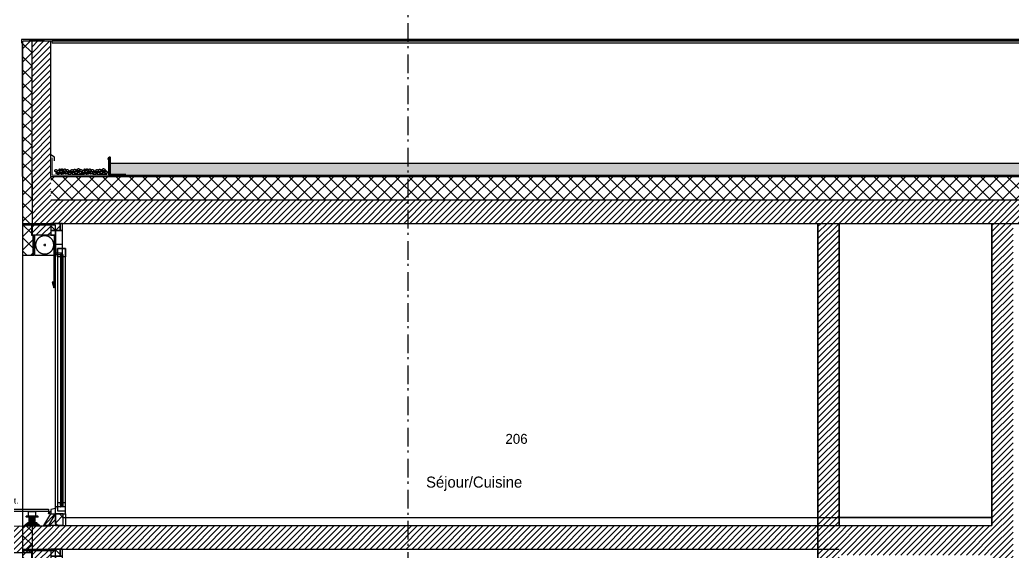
# Model space of a CAD drawing. Header units: centimetres. Extents: x -35664 to 50682, y -23001 to 23705.
# Drawn here: x 3505 to 4350, y -11898 to -11446 of the extents above; entities that cross this region are included whole.
import ezdxf

# ---------------------------------------------------------------- set-up
doc = ezdxf.new("R2010")
doc.units = ezdxf.units.CM
doc.linetypes.add('Style de ligne -6', pattern=[1.04164, 0.625, -0.20828, 0.06943, -0.13893])
doc.linetypes.add('VW-02', pattern=[0.69435, 0.48607, -0.20828])
doc.layers.add('B BATI-murs', color=252, linetype='Continuous', lineweight=35)
for name, color, linetype in [('B BATI-murs_Hatch', 252, 'Continuous'), ('B GÈnÈral_Hatch', 252, 'Continuous'), ('B Général', 252, 'Continuous'), ('C ANNOTATIONS-texte', 252, 'Continuous'), ('GÈnÈral_Hatch', 252, 'Continuous'), ('Général', 252, 'Continuous'), ('prlm-Coupe', 252, 'Continuous')]:
    doc.layers.add(name, color=color, linetype=linetype)
doc.styles.add('Eurostile', font='Eurosti.TTF')
doc.styles.add('Eurostile (italic)', font='Eurostib.TTF')
pattern_1 = [(45, (-23116.8977, 10090.366), (2.4253472, -2.6458333), [])]
pattern_2 = [(45, (0, 0), (-5.65685, 5.65685), []), (135, (0, 0), (5.65685, 5.65685), [])]
pattern_3 = [(45, (0, 0), (2.4253472, -2.6458333), [])]

# ---------------------------------------------------------------- blocks, each defined once
blk = doc.blocks.new('B 90.PF 220 Coupe')
at = {"layer": 'B GÈnÈral_Hatch', "linetype": 'Continuous'}
h = blk.add_hatch(dxfattribs=at)
h.set_pattern_fill('02_ISOLANT', color=256, style=0, pattern_type=2)
h.set_pattern_definition(pattern_2)
h.paths.add_polyline_path([(-116.7, 17), (-89.7, 17), (-89.7, 8), (-106.7, 8), (-106.7, 9), (-116.7, 9)])
for points in [[(-89.7, 9), (-89.8, 9), (-89.8, 7.6), (-106.6, 7.6), (-106.6, 9.1), (-116.7, 9.1), (-116.7, 9), (-106.7, 9), (-106.7, 7.5), (-89.7, 7.5)], [(-66.85, -8.15), (-61.85, -9.49), (-66.85, -10.83)], [(-90.4, -15.1), (124.33, -15.1), (124.33, -15.6), (-90.4, -15.6)], [(-90.4, -17.1), (124.33, -17.1), (124.33, -16.6), (-90.4, -16.6)]]:
    blk.add_hatch(color=250, dxfattribs=at).paths.add_polyline_path(points)
at = {"layer": 'B GÈnÈral_Hatch', "linetype": 'Continuous', "lineweight": 18}
h = blk.add_hatch(dxfattribs=at)
h.set_pattern_fill('50_BETON', color=256, style=0, pattern_type=2)
h.set_pattern_definition(pattern_3)
h.paths.add_polyline_path([(-116.7, -7), (-106.7, -7), (-106.7, 9), (-116.7, 9)])
at = {"layer": 'B GÈnÈral_Hatch', "linetype": 'Continuous'}
h = blk.add_hatch(dxfattribs=at)
h.set_pattern_fill('02_ISOLANT', color=256, style=0, pattern_type=2)
h.set_pattern_definition(pattern_2)
h.paths.add_polyline_path([(-116.7, -15), (-116.7, -7), (-110.7, -7), (-110.7, -15)])
at = {"layer": 'B GÈnÈral_Hatch', "linetype": 'Continuous', "lineweight": 18}
h = blk.add_hatch(dxfattribs=at)
h.set_pattern_fill('50_BETON', color=256, style=0, pattern_type=2)
h.set_pattern_definition(pattern_3)
h.paths.add_polyline_path([(140.3, -11), (140.3, -1), (130.3, -7), (130.3, -11)])
at = {"layer": 'GÈnÈral_Hatch', "linetype": 'Continuous'}
h = blk.add_hatch(dxfattribs=at)
h.set_pattern_fill('02_ISOLANT', color=256, style=0, pattern_type=2)
h.set_pattern_definition(pattern_2)
h.paths.add_polyline_path([(130.3, -11), (140.3, -11), (140.3, -17.6), (130.3, -17.6)])
at = {"layer": 'B Général', "linetype": 'Continuous'}
for p, q in [((-110.7, -7), (-110.7, -17)), ((104.64, -11), (-101.87, -11)), ((-98.55, -9.49), (-61.85, -9.49))]:
    blk.add_line(p, q, dxfattribs=at)
at = {"layer": 'B Général', "linetype": 'VW-02', "ltscale": 25.4}
for p, q in [((-99.45, -1.75), (-97.45, -1.75)), ((-98.45, -0.75), (-98.45, -2.75))]:
    blk.add_line(p, q, dxfattribs=at)
at = {"layer": 'B Général', "linetype": 'Continuous', "flags": 128}
for points in [[(-116.7, 17), (-89.7, 17), (-89.7, 8), (-106.7, 8), (-106.7, 9), (-116.7, 9)], [(-116.7, -7), (-106.7, -7), (-106.7, 9), (-116.7, 9)]]:
    blk.add_lwpolyline(points, dxfattribs=at)
for points in [[(-115.2, 17), (140.32, 17), (140.32, -5), (130.32, -11), (138.32, -11), (138.32, -11), (-115.2, -11)], [(-89.7, 9), (-89.8, 9), (-89.8, 7.6), (-106.6, 7.6), (-106.6, 9.1), (-116.7, 9.1), (-116.7, 9), (-106.7, 9), (-106.7, 7.5), (-89.7, 7.5), (-89.7, 9)], [(-116.7, -15), (-116.7, -7), (-110.7, -7), (-110.7, -15)], [(-110.7, -11), (-110.7, -7), (-106.7, -7), (-106.7, -11)], [(-66.85, -8.15), (-61.85, -9.49), (-66.85, -10.83)], [(-116.7, -17), (-116.7, -15), (-110.7, -15), (-110.7, -17)], [(-90.2, -17), (-110.7, -17), (-110.7, -11), (-90.2, -11)], [(-95.31, -12.6), (127.74, -12.6), (127.74, -19.6), (-95.31, -19.6)]]:
    blk.add_lwpolyline(points, close=True, dxfattribs=at)
at = {"layer": 'B Général', "linetype": 'Continuous', "lineweight": 25, "flags": 128}
for points in [[(-106.7, -10), (-106.7, 7), (-89.7, 7), (-89.7, -10)], [(140.3, -11), (140.3, -1), (140.3, -1), (140.3, -1), (130.3, -7), (130.3, -11)]]:
    blk.add_lwpolyline(points, close=True, dxfattribs=at)
at = {"layer": 'B Général', "flags": 128}
for points in [[(124.3, -19.6), (124.3, -11), (125.8, -11), (126.48, -7), (130.3, -7), (130.3, -19.6)], [(-98.8, -11), (-91.87, -11), (-91.87, -17), (-98.8, -17)], [(-88.43, -15.1), (-88.43, -12.6), (-95.31, -12.6), (-95.31, -19.6), (-88.43, -19.6), (-88.43, -17.1), (-90.4, -17.1), (-90.4, -15.1)], [(-90.4, -15.1), (124.33, -15.1), (124.33, -15.6), (-90.4, -15.6)], [(-90.4, -17.1), (124.33, -17.1), (124.33, -16.6), (-90.4, -16.6)], [(120.86, -15.1), (120.86, -12.6), (127.74, -12.6), (127.74, -19.6), (120.86, -19.6), (120.86, -17.1), (122.83, -17.1), (122.83, -15.1)]]:
    blk.add_lwpolyline(points, close=True, dxfattribs=at)
at = {"layer": 'B Général', "linetype": 'Continuous'}
blk.add_open_spline([(-105.23, -5.59), (-104.2, -7.39), (-100.62, -9.48), (-96.47, -9.5), (-92.87, -7.45), (-90.78, -3.87), (-90.76, 0.28), (-92.81, 3.88), (-96.39, 5.98), (-100.54, 6), (-104.14, 3.94), (-106.23, 0.36), (-106.26, -3.79), (-105.23, -5.59)], degree=2, dxfattribs=at)
at = {"layer": 'Général', "linetype": 'Continuous'}
for p, q in [((130.19, -5.47), (130.19, -5.02)), ((130.3, -19.6), (140.3, -19.6))]:
    blk.add_line(p, q, dxfattribs=at)
at = {"layer": 'Général', "linetype": 'Continuous', "flags": 128}
for points in [[(128.34, -7), (128.69, -5.02), (130.19, -5.02), (129.82, -5.02)], [(128.8, -7), (129.07, -5.47), (130.19, -5.47)]]:
    blk.add_lwpolyline(points, dxfattribs=at)
blk.add_lwpolyline([(130.3, -11), (140.3, -11), (140.3, -17.6), (130.3, -17.6)], close=True, dxfattribs=at)
blk = doc.blocks.new('B 90.Groupe-533-1')
at = {"layer": 'B BATI-murs_Hatch', "linetype": 'Continuous'}
for points in [[(3375.53, -4494.22), (3387.53, -4494.22), (3387.53, -4494.72), (3375.53, -4494.72)], [(3376.53, -4486.39), (3386.53, -4486.39), (3386.53, -4486.89), (3376.53, -4486.89)], [(3377.53, -4492.22), (3385.53, -4492.22), (3385.53, -4492.72), (3377.53, -4492.72)], [(3379.03, -4486.89), (3384.03, -4486.89), (3384.03, -4492.22), (3379.03, -4492.22)]]:
    blk.add_hatch(color=250, dxfattribs=at).paths.add_polyline_path(points)
at = {"layer": 'B BATI-murs', "linetype": 'Continuous'}
for p, q in [((3375.53, -4494.22), (3377.53, -4492.72)), ((3385.53, -4492.72), (3387.53, -4494.22))]:
    blk.add_line(p, q, dxfattribs=at)
at = {"layer": 'B BATI-murs', "linetype": 'Continuous', "flags": 128}
for points in [[(3375.53, -4494.22), (3387.53, -4494.22), (3387.53, -4494.72), (3375.53, -4494.72)], [(3376.53, -4486.39), (3386.53, -4486.39), (3386.53, -4486.89), (3376.53, -4486.89)], [(3377.53, -4492.22), (3385.53, -4492.22), (3385.53, -4492.72), (3377.53, -4492.72)], [(3379.03, -4486.89), (3384.03, -4486.89), (3384.03, -4492.22), (3379.03, -4492.22)]]:
    blk.add_lwpolyline(points, close=True, dxfattribs=at)
blk = doc.blocks.new('B 90.Groupe-534-1')
at = {"layer": 'B BATI-murs_Hatch', "linetype": 'Continuous'}
for points in [[(3515.93, -4485.39), (3525.93, -4485.39), (3525.93, -4485.89), (3515.93, -4485.89)], [(3518.43, -4485.89), (3523.43, -4485.89), (3523.43, -4490.89), (3518.43, -4490.89)], [(3514.93, -4492.89), (3526.93, -4492.89), (3526.93, -4493.39), (3514.93, -4493.39)], [(3516.93, -4490.89), (3524.93, -4490.89), (3524.93, -4491.39), (3516.93, -4491.39)]]:
    blk.add_hatch(color=250, dxfattribs=at).paths.add_polyline_path(points)
at = {"layer": 'B BATI-murs', "linetype": 'Continuous'}
for p, q in [((3514.93, -4492.89), (3516.93, -4491.39)), ((3524.93, -4491.39), (3526.93, -4492.89))]:
    blk.add_line(p, q, dxfattribs=at)
at = {"layer": 'B BATI-murs', "linetype": 'Continuous', "flags": 128}
for points in [[(3515.93, -4485.39), (3525.93, -4485.39), (3525.93, -4485.89), (3515.93, -4485.89)], [(3518.43, -4485.89), (3523.43, -4485.89), (3523.43, -4490.89), (3518.43, -4490.89)], [(3514.93, -4492.89), (3526.93, -4492.89), (3526.93, -4493.39), (3514.93, -4493.39)], [(3516.93, -4490.89), (3524.93, -4490.89), (3524.93, -4491.39), (3516.93, -4491.39)]]:
    blk.add_lwpolyline(points, close=True, dxfattribs=at)
blk = doc.blocks.new('B 90.Groupe-535-1')
at = {"layer": 'B BATI-murs_Hatch', "linetype": 'Continuous'}
for points in [[(3467.53, -4493.36), (3479.53, -4493.36), (3479.53, -4493.86), (3467.53, -4493.86)], [(3468.53, -4486.39), (3478.53, -4486.39), (3478.53, -4486.89), (3468.53, -4486.89)], [(3469.53, -4491.36), (3477.53, -4491.36), (3477.53, -4491.86), (3469.53, -4491.86)], [(3471.03, -4486.89), (3476.03, -4486.89), (3476.03, -4491.36), (3471.03, -4491.36)]]:
    blk.add_hatch(color=250, dxfattribs=at).paths.add_polyline_path(points)
at = {"layer": 'B BATI-murs', "linetype": 'Continuous'}
for p, q in [((3467.53, -4493.36), (3469.53, -4491.86)), ((3477.53, -4491.86), (3479.53, -4493.36))]:
    blk.add_line(p, q, dxfattribs=at)
at = {"layer": 'B BATI-murs', "linetype": 'Continuous', "flags": 128}
for points in [[(3467.53, -4493.36), (3479.53, -4493.36), (3479.53, -4493.86), (3467.53, -4493.86)], [(3468.53, -4486.39), (3478.53, -4486.39), (3478.53, -4486.89), (3468.53, -4486.89)], [(3469.53, -4491.36), (3477.53, -4491.36), (3477.53, -4491.86), (3469.53, -4491.86)], [(3471.03, -4486.89), (3476.03, -4486.89), (3476.03, -4491.36), (3471.03, -4491.36)]]:
    blk.add_lwpolyline(points, close=True, dxfattribs=at)
blk = doc.blocks.new('B 90.Groupe-536-1')
at = {"layer": 'B BATI-murs_Hatch', "linetype": 'Continuous'}
for points in [[(3329.54, -4494.73), (3341.54, -4494.73), (3341.54, -4495.23), (3329.54, -4495.23)], [(3330.53, -4486.39), (3340.53, -4486.39), (3340.53, -4486.89), (3330.53, -4486.89)], [(3331.54, -4492.73), (3339.54, -4492.73), (3339.54, -4493.23), (3331.54, -4493.23)], [(3333.03, -4486.89), (3338.03, -4486.89), (3338.03, -4492.73), (3333.03, -4492.73)]]:
    blk.add_hatch(color=250, dxfattribs=at).paths.add_polyline_path(points)
at = {"layer": 'B BATI-murs', "linetype": 'Continuous'}
for p, q in [((3329.54, -4494.73), (3331.54, -4493.23)), ((3339.54, -4493.23), (3341.54, -4494.73))]:
    blk.add_line(p, q, dxfattribs=at)
at = {"layer": 'B BATI-murs', "linetype": 'Continuous', "flags": 128}
for points in [[(3329.54, -4494.73), (3341.54, -4494.73), (3341.54, -4495.23), (3329.54, -4495.23)], [(3330.53, -4486.39), (3340.53, -4486.39), (3340.53, -4486.89), (3330.53, -4486.89)], [(3331.54, -4492.73), (3339.54, -4492.73), (3339.54, -4493.23), (3331.54, -4493.23)], [(3333.03, -4486.89), (3338.03, -4486.89), (3338.03, -4492.73), (3333.03, -4492.73)]]:
    blk.add_lwpolyline(points, close=True, dxfattribs=at)
blk = doc.blocks.new('B 90.Groupe-537-1')
at = {"layer": 'B BATI-murs_Hatch', "linetype": 'Continuous'}
for points in [[(3284.53, -4486.39), (3294.53, -4486.39), (3294.53, -4486.89), (3284.53, -4486.89)], [(3285.53, -4493.19), (3293.53, -4493.19), (3293.53, -4493.69), (3285.53, -4493.69)], [(3287.03, -4486.89), (3292.03, -4486.89), (3292.03, -4493.19), (3287.03, -4493.19)], [(3283.53, -4495.19), (3295.53, -4495.19), (3295.53, -4495.69), (3283.53, -4495.69)]]:
    blk.add_hatch(color=250, dxfattribs=at).paths.add_polyline_path(points)
at = {"layer": 'B BATI-murs', "linetype": 'Continuous'}
for p, q in [((3283.53, -4495.19), (3285.53, -4493.69)), ((3293.53, -4493.69), (3295.53, -4495.19))]:
    blk.add_line(p, q, dxfattribs=at)
at = {"layer": 'B BATI-murs', "linetype": 'Continuous', "flags": 128}
for points in [[(3284.53, -4486.39), (3294.53, -4486.39), (3294.53, -4486.89), (3284.53, -4486.89)], [(3285.53, -4493.19), (3293.53, -4493.19), (3293.53, -4493.69), (3285.53, -4493.69)], [(3287.03, -4486.89), (3292.03, -4486.89), (3292.03, -4493.19), (3287.03, -4493.19)], [(3283.53, -4495.19), (3295.53, -4495.19), (3295.53, -4495.69), (3283.53, -4495.69)]]:
    blk.add_lwpolyline(points, close=True, dxfattribs=at)
blk = doc.blocks.new('B 90.Groupe-538-1')
at = {"layer": 'B BATI-murs_Hatch', "linetype": 'Continuous'}
for points in [[(3421.53, -4493.82), (3433.53, -4493.82), (3433.53, -4494.32), (3421.53, -4494.32)], [(3422.53, -4486.32), (3432.53, -4486.32), (3432.53, -4486.82), (3422.53, -4486.82)], [(3423.53, -4491.82), (3431.53, -4491.82), (3431.53, -4492.32), (3423.53, -4492.32)], [(3425.03, -4486.82), (3430.03, -4486.82), (3430.03, -4491.82), (3425.03, -4491.82)]]:
    blk.add_hatch(color=250, dxfattribs=at).paths.add_polyline_path(points)
at = {"layer": 'B BATI-murs', "linetype": 'Continuous'}
for p, q in [((3421.53, -4493.82), (3423.53, -4492.32)), ((3431.53, -4492.32), (3433.53, -4493.82))]:
    blk.add_line(p, q, dxfattribs=at)
at = {"layer": 'B BATI-murs', "linetype": 'Continuous', "flags": 128}
for points in [[(3421.53, -4493.82), (3433.53, -4493.82), (3433.53, -4494.32), (3421.53, -4494.32)], [(3422.53, -4486.32), (3432.53, -4486.32), (3432.53, -4486.82), (3422.53, -4486.82)], [(3423.53, -4491.82), (3431.53, -4491.82), (3431.53, -4492.32), (3423.53, -4492.32)], [(3425.03, -4486.82), (3430.03, -4486.82), (3430.03, -4491.82), (3425.03, -4491.82)]]:
    blk.add_lwpolyline(points, close=True, dxfattribs=at)
blk = doc.blocks.new('B 90.Groupe-539-1')
at = {"layer": 'B GÈnÈral_Hatch', "linetype": 'Continuous', "lineweight": 18}
h = blk.add_hatch(dxfattribs=at)
h.set_pattern_fill('50_BETON', color=256, style=0, pattern_type=2)
h.set_pattern_definition(pattern_3)
h.paths.add_polyline_path([(3245.37, -4516.37), (3243.37, -4516.37), (3243.37, -4523.39), (3227.37, -4523.39), (3227.37, -4453.39), (3243.37, -4453.39), (3243.37, -4496.14), (3520.92, -4493.4), (3520.92, -4516.37), (3358.93, -4516.37), (3247.37, -4516.37), (3246.37, -4515.37)])
at = {"layer": 'B Général', "linetype": 'Continuous', "flags": 128}
for points in [[(3230.37, -4379.39), (3233.37, -4379.39), (3233.37, -4438.22), (3230.37, -4438.22)], [(3245.37, -4516.37), (3243.37, -4516.37), (3243.37, -4523.39), (3227.37, -4523.39), (3227.37, -4453.39), (3243.37, -4453.39), (3243.37, -4496.14), (3520.92, -4493.4), (3520.92, -4516.37), (3358.93, -4516.37), (3247.37, -4516.37), (3246.37, -4515.37)]]:
    blk.add_lwpolyline(points, close=True, dxfattribs=at)
at = {"layer": 'Général', "linetype": 'Continuous', "flags": 128}
for points in [[(3243.37, -4479.39), (3534.95, -4479.39), (3534.95, -4481.39), (3243.37, -4481.39)], [(3286.53, -4481.39), (3292.53, -4481.39), (3292.53, -4486.39), (3286.53, -4486.39)], [(3332.53, -4481.39), (3338.53, -4481.39), (3338.53, -4486.39), (3332.53, -4486.39)], [(3378.53, -4481.39), (3384.53, -4481.39), (3384.53, -4486.39), (3378.53, -4486.39)], [(3424.53, -4481.39), (3430.53, -4481.39), (3430.53, -4486.39), (3424.53, -4486.39)], [(3470.53, -4481.39), (3476.53, -4481.39), (3476.53, -4486.39), (3470.53, -4486.39)], [(3517.93, -4481.39), (3523.93, -4481.39), (3523.93, -4485.39), (3517.93, -4485.39)]]:
    blk.add_lwpolyline(points, close=True, dxfattribs=at)
at = {"layer": 'Général'}
for name in ['B 90.Groupe-534-1', 'B 90.Groupe-537-1', 'B 90.Groupe-536-1', 'B 90.Groupe-533-1', 'B 90.Groupe-538-1', 'B 90.Groupe-535-1']:
    blk.add_blockref(name, (0, 0), dxfattribs=at)
at = {"layer": 'Général', "insert": (3436.89, -4469.43), "char_height": 5.169, "attachment_point": 1, "line_spacing_factor": 0.895453, "style": 'Eurostile (italic)'}
blk.add_mtext('niv. extér. +7 sol fini int.', dxfattribs=at)
blk = doc.blocks.new('B 90.Groupe-602-1')
at = {"layer": 'B Général', "linetype": 'Continuous'}
for points in [[(3541.79, -4190.61), (3541.57, -4190.47), (3541.03, -4190.47), (3540.58, -4190.74), (3540.31, -4191.2), (3540.31, -4191.74), (3540.58, -4192.2), (3541.03, -4192.47), (3541.57, -4192.47), (3542.02, -4192.2), (3542.29, -4191.74), (3542.29, -4191.2), (3542.02, -4190.74), (3541.79, -4190.61)], [(3544.62, -4190.04), (3544.5, -4189.97), (3544.24, -4189.97), (3544.01, -4190.11), (3543.87, -4190.34), (3543.87, -4190.61), (3544.01, -4190.84), (3544.24, -4190.97), (3544.5, -4190.97), (3544.73, -4190.84), (3544.86, -4190.61), (3544.86, -4190.34), (3544.73, -4190.11), (3544.62, -4190.04)], [(3546.57, -4189.84), (3546.46, -4189.77), (3546.19, -4189.77), (3545.96, -4189.91), (3545.83, -4190.14), (3545.83, -4190.41), (3545.96, -4190.64), (3546.19, -4190.77), (3546.46, -4190.77), (3546.69, -4190.64), (3546.82, -4190.41), (3546.82, -4190.14), (3546.69, -4189.91), (3546.57, -4189.84)], [(3549.22, -4190.11), (3548.99, -4189.97), (3548.46, -4189.97), (3548, -4190.24), (3547.73, -4190.7), (3547.73, -4191.24), (3548, -4191.7), (3548.46, -4191.97), (3548.99, -4191.97), (3549.45, -4191.7), (3549.71, -4191.24), (3549.71, -4190.7), (3549.45, -4190.24), (3549.22, -4190.11)], [(3551.49, -4190.61), (3551.26, -4190.47), (3550.73, -4190.47), (3550.27, -4190.74), (3550.01, -4191.2), (3550.01, -4191.74), (3550.27, -4192.2), (3550.73, -4192.47), (3551.26, -4192.47), (3551.72, -4192.2), (3551.99, -4191.74), (3551.99, -4191.2), (3551.72, -4190.74), (3551.49, -4190.61)], [(3555.45, -4190.61), (3555.22, -4190.47), (3554.69, -4190.47), (3554.23, -4190.74), (3553.97, -4191.2), (3553.97, -4191.74), (3554.23, -4192.2), (3554.69, -4192.47), (3555.22, -4192.47), (3555.68, -4192.2), (3555.95, -4191.74), (3555.95, -4191.2), (3555.68, -4190.74), (3555.45, -4190.61)], [(3557.63, -4190.34), (3557.4, -4190.21), (3556.87, -4190.21), (3556.41, -4190.47), (3556.14, -4190.94), (3556.14, -4191.47), (3556.41, -4191.94), (3556.87, -4192.21), (3557.4, -4192.21), (3557.86, -4191.94), (3558.12, -4191.47), (3558.12, -4190.94), (3557.86, -4190.47), (3557.63, -4190.34)], [(3559.06, -4190.64), (3558.95, -4190.57), (3558.68, -4190.57), (3558.45, -4190.71), (3558.32, -4190.94), (3558.32, -4191.21), (3558.45, -4191.44), (3558.68, -4191.57), (3558.95, -4191.57), (3559.18, -4191.44), (3559.31, -4191.21), (3559.31, -4190.94), (3559.18, -4190.71), (3559.06, -4190.64)], [(3560.95, -4189.81), (3560.72, -4189.67), (3560.19, -4189.67), (3559.73, -4189.94), (3559.46, -4190.4), (3559.46, -4190.94), (3559.73, -4191.4), (3560.19, -4191.67), (3560.72, -4191.67), (3561.18, -4191.4), (3561.44, -4190.94), (3561.44, -4190.4), (3561.18, -4189.94), (3560.95, -4189.81)], [(3563.14, -4190.61), (3562.91, -4190.47), (3562.38, -4190.47), (3561.92, -4190.74), (3561.65, -4191.2), (3561.65, -4191.74), (3561.92, -4192.2), (3562.38, -4192.47), (3562.91, -4192.47), (3563.37, -4192.2), (3563.63, -4191.74), (3563.63, -4191.2), (3563.37, -4190.74), (3563.14, -4190.61)], [(3565.96, -4190.04), (3565.84, -4189.97), (3565.58, -4189.97), (3565.35, -4190.11), (3565.22, -4190.34), (3565.22, -4190.61), (3565.35, -4190.84), (3565.58, -4190.97), (3565.84, -4190.97), (3566.07, -4190.84), (3566.21, -4190.61), (3566.21, -4190.34), (3566.07, -4190.11), (3565.96, -4190.04)], [(3567.92, -4189.84), (3567.8, -4189.77), (3567.54, -4189.77), (3567.31, -4189.91), (3567.17, -4190.14), (3567.17, -4190.41), (3567.31, -4190.64), (3567.54, -4190.77), (3567.8, -4190.77), (3568.03, -4190.64), (3568.16, -4190.41), (3568.16, -4190.14), (3568.03, -4189.91), (3567.92, -4189.84)], [(3570.56, -4190.11), (3570.33, -4189.97), (3569.8, -4189.97), (3569.34, -4190.24), (3569.08, -4190.7), (3569.08, -4191.24), (3569.34, -4191.7), (3569.8, -4191.97), (3570.33, -4191.97), (3570.79, -4191.7), (3571.06, -4191.24), (3571.06, -4190.7), (3570.79, -4190.24), (3570.56, -4190.11)], [(3572.84, -4190.61), (3572.61, -4190.47), (3572.08, -4190.47), (3571.62, -4190.74), (3571.35, -4191.2), (3571.35, -4191.74), (3571.62, -4192.2), (3572.08, -4192.47), (3572.61, -4192.47), (3573.07, -4192.2), (3573.33, -4191.74), (3573.33, -4191.2), (3573.07, -4190.74), (3572.84, -4190.61)], [(3576.8, -4190.61), (3576.57, -4190.47), (3576.04, -4190.47), (3575.58, -4190.74), (3575.31, -4191.2), (3575.31, -4191.74), (3575.58, -4192.2), (3576.04, -4192.47), (3576.57, -4192.47), (3577.02, -4192.2), (3577.29, -4191.74), (3577.29, -4191.2), (3577.02, -4190.74), (3576.8, -4190.61)], [(3578.97, -4190.34), (3578.74, -4190.21), (3578.21, -4190.21), (3577.75, -4190.47), (3577.49, -4190.94), (3577.49, -4191.47), (3577.75, -4191.94), (3578.21, -4192.21), (3578.74, -4192.21), (3579.2, -4191.94), (3579.47, -4191.47), (3579.47, -4190.94), (3579.2, -4190.47), (3578.97, -4190.34)], [(3580.41, -4190.64), (3580.29, -4190.57), (3580.03, -4190.57), (3579.8, -4190.71), (3579.66, -4190.94), (3579.66, -4191.21), (3579.8, -4191.44), (3580.03, -4191.57), (3580.29, -4191.57), (3580.52, -4191.44), (3580.65, -4191.21), (3580.65, -4190.94), (3580.52, -4190.71), (3580.41, -4190.64)], [(3582.29, -4189.81), (3582.06, -4189.67), (3581.53, -4189.67), (3581.07, -4189.94), (3580.81, -4190.4), (3580.81, -4190.94), (3581.07, -4191.4), (3581.53, -4191.67), (3582.06, -4191.67), (3582.52, -4191.4), (3582.79, -4190.94), (3582.79, -4190.4), (3582.52, -4189.94), (3582.29, -4189.81)], [(3542.22, -4193.17), (3542.1, -4193.11), (3541.84, -4193.11), (3541.61, -4193.24), (3541.47, -4193.47), (3541.47, -4193.74), (3541.61, -4193.97), (3541.84, -4194.11), (3542.1, -4194.11), (3542.33, -4193.97), (3542.46, -4193.74), (3542.46, -4193.47), (3542.33, -4193.24), (3542.22, -4193.17)], [(3543.77, -4191.45), (3543.54, -4191.32), (3543.01, -4191.32), (3542.55, -4191.59), (3542.29, -4192.05), (3542.29, -4192.59), (3542.55, -4193.05), (3543.01, -4193.32), (3543.54, -4193.32), (3544, -4193.05), (3544.27, -4192.59), (3544.27, -4192.05), (3544, -4191.59), (3543.77, -4191.45)], [(3543.43, -4193.79), (3543.31, -4193.72), (3543.05, -4193.72), (3542.82, -4193.86), (3542.69, -4194.09), (3542.69, -4194.36), (3542.82, -4194.59), (3543.05, -4194.72), (3543.31, -4194.72), (3543.54, -4194.59), (3543.68, -4194.36), (3543.68, -4194.09), (3543.54, -4193.86), (3543.43, -4193.79)], [(3544.71, -4193.04), (3544.6, -4192.97), (3544.33, -4192.97), (3544.1, -4193.11), (3543.97, -4193.34), (3543.97, -4193.61), (3544.1, -4193.84), (3544.33, -4193.97), (3544.6, -4193.97), (3544.83, -4193.84), (3544.96, -4193.61), (3544.96, -4193.34), (3544.83, -4193.11), (3544.71, -4193.04)], [(3546.15, -4191.18), (3545.92, -4191.05), (3545.39, -4191.05), (3544.93, -4191.32), (3544.66, -4191.78), (3544.66, -4192.32), (3544.93, -4192.78), (3545.39, -4193.05), (3545.92, -4193.05), (3546.38, -4192.78), (3546.64, -4192.32), (3546.64, -4191.78), (3546.38, -4191.32), (3546.15, -4191.18)], [(3546.3, -4193.54), (3546.18, -4193.47), (3545.92, -4193.47), (3545.69, -4193.61), (3545.56, -4193.84), (3545.56, -4194.11), (3545.69, -4194.34), (3545.92, -4194.47), (3546.18, -4194.47), (3546.41, -4194.34), (3546.55, -4194.11), (3546.55, -4193.84), (3546.41, -4193.61), (3546.3, -4193.54)], [(3547.58, -4191.79), (3547.47, -4191.72), (3547.2, -4191.72), (3546.97, -4191.86), (3546.84, -4192.09), (3546.84, -4192.36), (3546.97, -4192.59), (3547.2, -4192.72), (3547.47, -4192.72), (3547.7, -4192.59), (3547.83, -4192.36), (3547.83, -4192.09), (3547.7, -4191.86), (3547.58, -4191.79)], [(3547.68, -4193.24), (3547.57, -4193.17), (3547.3, -4193.17), (3547.07, -4193.31), (3546.94, -4193.54), (3546.94, -4193.81), (3547.07, -4194.04), (3547.3, -4194.17), (3547.57, -4194.17), (3547.8, -4194.04), (3547.93, -4193.81), (3547.93, -4193.54), (3547.8, -4193.31), (3547.68, -4193.24)], [(3548.87, -4192.54), (3548.76, -4192.47), (3548.49, -4192.47), (3548.26, -4192.61), (3548.13, -4192.84), (3548.13, -4193.11), (3548.26, -4193.34), (3548.49, -4193.47), (3548.76, -4193.47), (3548.99, -4193.34), (3549.12, -4193.11), (3549.12, -4192.84), (3548.99, -4192.61), (3548.87, -4192.54)], [(3549.76, -4193.24), (3549.65, -4193.17), (3549.38, -4193.17), (3549.15, -4193.31), (3549.02, -4193.54), (3549.02, -4193.81), (3549.15, -4194.04), (3549.38, -4194.17), (3549.65, -4194.17), (3549.88, -4194.04), (3550.01, -4193.81), (3550.01, -4193.54), (3549.88, -4193.31), (3549.76, -4193.24)], [(3551.25, -4193.24), (3551.13, -4193.17), (3550.87, -4193.17), (3550.64, -4193.31), (3550.5, -4193.54), (3550.5, -4193.81), (3550.64, -4194.04), (3550.87, -4194.17), (3551.13, -4194.17), (3551.36, -4194.04), (3551.49, -4193.81), (3551.49, -4193.54), (3551.36, -4193.31), (3551.25, -4193.24)], [(3553.35, -4192.95), (3553.12, -4192.81), (3552.59, -4192.81), (3552.13, -4193.08), (3551.86, -4193.54), (3551.86, -4194.08), (3552.13, -4194.54), (3552.59, -4194.81), (3553.12, -4194.81), (3553.58, -4194.54), (3553.84, -4194.08), (3553.84, -4193.54), (3553.58, -4193.08), (3553.35, -4192.95)], [(3552.93, -4191.54), (3552.81, -4191.47), (3552.55, -4191.47), (3552.32, -4191.61), (3552.19, -4191.84), (3552.19, -4192.11), (3552.32, -4192.34), (3552.55, -4192.47), (3552.81, -4192.47), (3553.04, -4192.34), (3553.18, -4192.11), (3553.18, -4191.84), (3553.04, -4191.61), (3552.93, -4191.54)], [(3554.91, -4192.84), (3554.79, -4192.77), (3554.53, -4192.77), (3554.3, -4192.91), (3554.17, -4193.14), (3554.17, -4193.41), (3554.3, -4193.64), (3554.53, -4193.77), (3554.79, -4193.77), (3555.02, -4193.64), (3555.15, -4193.41), (3555.15, -4193.14), (3555.02, -4192.91), (3554.91, -4192.84)], [(3556.75, -4192.91), (3556.52, -4192.77), (3555.99, -4192.77), (3555.53, -4193.04), (3555.26, -4193.5), (3555.26, -4194.04), (3555.53, -4194.5), (3555.99, -4194.77), (3556.52, -4194.77), (3556.98, -4194.5), (3557.24, -4194.04), (3557.24, -4193.5), (3556.98, -4193.04), (3556.75, -4192.91)], [(3559.01, -4192.01), (3558.78, -4191.87), (3558.25, -4191.87), (3557.79, -4192.14), (3557.53, -4192.6), (3557.53, -4193.14), (3557.79, -4193.6), (3558.25, -4193.87), (3558.78, -4193.87), (3559.24, -4193.6), (3559.51, -4193.14), (3559.51, -4192.6), (3559.24, -4192.14), (3559.01, -4192.01)], [(3558.27, -4194.14), (3558.16, -4194.07), (3557.89, -4194.07), (3557.66, -4194.21), (3557.53, -4194.44), (3557.53, -4194.71), (3557.66, -4194.94), (3557.89, -4195.07), (3558.16, -4195.07), (3558.39, -4194.94), (3558.52, -4194.71), (3558.52, -4194.44), (3558.39, -4194.21), (3558.27, -4194.14)], [(3561.1, -4193.21), (3560.87, -4193.07), (3560.34, -4193.07), (3559.88, -4193.34), (3559.62, -4193.8), (3559.62, -4194.34), (3559.88, -4194.8), (3560.34, -4195.07), (3560.87, -4195.07), (3561.33, -4194.8), (3561.6, -4194.34), (3561.6, -4193.8), (3561.33, -4193.34), (3561.1, -4193.21)], [(3560.59, -4191.94), (3560.47, -4191.87), (3560.21, -4191.87), (3559.98, -4192.01), (3559.84, -4192.24), (3559.84, -4192.51), (3559.98, -4192.74), (3560.21, -4192.87), (3560.47, -4192.87), (3560.7, -4192.74), (3560.83, -4192.51), (3560.83, -4192.24), (3560.7, -4192.01), (3560.59, -4191.94)], [(3562.37, -4194.14), (3562.26, -4194.07), (3561.99, -4194.07), (3561.76, -4194.21), (3561.63, -4194.44), (3561.63, -4194.71), (3561.76, -4194.94), (3561.99, -4195.07), (3562.26, -4195.07), (3562.49, -4194.94), (3562.62, -4194.71), (3562.62, -4194.44), (3562.49, -4194.21), (3562.37, -4194.14)], [(3563.56, -4193.17), (3563.45, -4193.11), (3563.18, -4193.11), (3562.95, -4193.24), (3562.82, -4193.47), (3562.82, -4193.74), (3562.95, -4193.97), (3563.18, -4194.11), (3563.45, -4194.11), (3563.67, -4193.97), (3563.81, -4193.74), (3563.81, -4193.47), (3563.67, -4193.24), (3563.56, -4193.17)], [(3565.12, -4191.45), (3564.89, -4191.32), (3564.36, -4191.32), (3563.9, -4191.59), (3563.63, -4192.05), (3563.63, -4192.59), (3563.9, -4193.05), (3564.36, -4193.32), (3564.89, -4193.32), (3565.35, -4193.05), (3565.61, -4192.59), (3565.61, -4192.05), (3565.35, -4191.59), (3565.12, -4191.45)], [(3564.77, -4193.79), (3564.66, -4193.72), (3564.39, -4193.72), (3564.16, -4193.86), (3564.03, -4194.09), (3564.03, -4194.36), (3564.16, -4194.59), (3564.39, -4194.72), (3564.66, -4194.72), (3564.89, -4194.59), (3565.02, -4194.36), (3565.02, -4194.09), (3564.89, -4193.86), (3564.77, -4193.79)], [(3566.06, -4193.04), (3565.94, -4192.97), (3565.68, -4192.97), (3565.45, -4193.11), (3565.32, -4193.34), (3565.32, -4193.61), (3565.45, -4193.84), (3565.68, -4193.97), (3565.94, -4193.97), (3566.17, -4193.84), (3566.31, -4193.61), (3566.31, -4193.34), (3566.17, -4193.11), (3566.06, -4193.04)], [(3567.49, -4191.18), (3567.26, -4191.05), (3566.73, -4191.05), (3566.27, -4191.32), (3566.01, -4191.78), (3566.01, -4192.32), (3566.27, -4192.78), (3566.73, -4193.05), (3567.26, -4193.05), (3567.72, -4192.78), (3567.99, -4192.32), (3567.99, -4191.78), (3567.72, -4191.32), (3567.49, -4191.18)], [(3567.64, -4193.54), (3567.53, -4193.47), (3567.26, -4193.47), (3567.03, -4193.61), (3566.9, -4193.84), (3566.9, -4194.11), (3567.03, -4194.34), (3567.26, -4194.47), (3567.53, -4194.47), (3567.76, -4194.34), (3567.89, -4194.11), (3567.89, -4193.84), (3567.76, -4193.61), (3567.64, -4193.54)], [(3568.93, -4191.79), (3568.81, -4191.72), (3568.55, -4191.72), (3568.32, -4191.86), (3568.19, -4192.09), (3568.19, -4192.36), (3568.32, -4192.59), (3568.55, -4192.72), (3568.81, -4192.72), (3569.04, -4192.59), (3569.18, -4192.36), (3569.18, -4192.09), (3569.04, -4191.86), (3568.93, -4191.79)], [(3569.03, -4193.24), (3568.91, -4193.17), (3568.65, -4193.17), (3568.42, -4193.31), (3568.28, -4193.54), (3568.28, -4193.81), (3568.42, -4194.04), (3568.65, -4194.17), (3568.91, -4194.17), (3569.14, -4194.04), (3569.27, -4193.81), (3569.27, -4193.54), (3569.14, -4193.31), (3569.03, -4193.24)], [(3570.21, -4192.54), (3570.1, -4192.47), (3569.83, -4192.47), (3569.6, -4192.61), (3569.47, -4192.84), (3569.47, -4193.11), (3569.6, -4193.34), (3569.83, -4193.47), (3570.1, -4193.47), (3570.33, -4193.34), (3570.46, -4193.11), (3570.46, -4192.84), (3570.33, -4192.61), (3570.21, -4192.54)], [(3571.1, -4193.24), (3570.99, -4193.17), (3570.72, -4193.17), (3570.5, -4193.31), (3570.36, -4193.54), (3570.36, -4193.81), (3570.5, -4194.04), (3570.72, -4194.17), (3570.99, -4194.17), (3571.22, -4194.04), (3571.35, -4193.81), (3571.35, -4193.54), (3571.22, -4193.31), (3571.1, -4193.24)], [(3572.59, -4193.24), (3572.47, -4193.17), (3572.21, -4193.17), (3571.98, -4193.31), (3571.85, -4193.54), (3571.85, -4193.81), (3571.98, -4194.04), (3572.21, -4194.17), (3572.47, -4194.17), (3572.7, -4194.04), (3572.84, -4193.81), (3572.84, -4193.54), (3572.7, -4193.31), (3572.59, -4193.24)], [(3574.69, -4192.95), (3574.46, -4192.81), (3573.93, -4192.81), (3573.47, -4193.08), (3573.2, -4193.54), (3573.2, -4194.08), (3573.47, -4194.54), (3573.93, -4194.81), (3574.46, -4194.81), (3574.92, -4194.54), (3575.18, -4194.08), (3575.18, -4193.54), (3574.92, -4193.08), (3574.69, -4192.95)], [(3574.27, -4191.54), (3574.16, -4191.47), (3573.89, -4191.47), (3573.66, -4191.61), (3573.53, -4191.84), (3573.53, -4192.11), (3573.66, -4192.34), (3573.89, -4192.47), (3574.16, -4192.47), (3574.39, -4192.34), (3574.52, -4192.11), (3574.52, -4191.84), (3574.39, -4191.61), (3574.27, -4191.54)], [(3576.25, -4192.84), (3576.14, -4192.77), (3575.87, -4192.77), (3575.64, -4192.91), (3575.51, -4193.14), (3575.51, -4193.41), (3575.64, -4193.64), (3575.87, -4193.77), (3576.14, -4193.77), (3576.37, -4193.64), (3576.5, -4193.41), (3576.5, -4193.14), (3576.37, -4192.91), (3576.25, -4192.84)], [(3578.09, -4192.91), (3577.86, -4192.77), (3577.33, -4192.77), (3576.87, -4193.04), (3576.61, -4193.5), (3576.61, -4194.04), (3576.87, -4194.5), (3577.33, -4194.77), (3577.86, -4194.77), (3578.32, -4194.5), (3578.59, -4194.04), (3578.59, -4193.5), (3578.32, -4193.04), (3578.09, -4192.91)], [(3580.36, -4192.01), (3580.13, -4191.87), (3579.6, -4191.87), (3579.14, -4192.14), (3578.87, -4192.6), (3578.87, -4193.14), (3579.14, -4193.6), (3579.6, -4193.87), (3580.13, -4193.87), (3580.59, -4193.6), (3580.85, -4193.14), (3580.85, -4192.6), (3580.59, -4192.14), (3580.36, -4192.01)], [(3579.62, -4194.14), (3579.5, -4194.07), (3579.24, -4194.07), (3579.01, -4194.21), (3578.87, -4194.44), (3578.87, -4194.71), (3579.01, -4194.94), (3579.24, -4195.07), (3579.5, -4195.07), (3579.73, -4194.94), (3579.86, -4194.71), (3579.86, -4194.44), (3579.73, -4194.21), (3579.62, -4194.14)], [(3582.44, -4193.21), (3582.21, -4193.07), (3581.68, -4193.07), (3581.22, -4193.34), (3580.96, -4193.8), (3580.96, -4194.34), (3581.22, -4194.8), (3581.68, -4195.07), (3582.21, -4195.07), (3582.67, -4194.8), (3582.94, -4194.34), (3582.94, -4193.8), (3582.67, -4193.34), (3582.44, -4193.21)], [(3581.93, -4191.94), (3581.81, -4191.87), (3581.55, -4191.87), (3581.32, -4192.01), (3581.19, -4192.24), (3581.19, -4192.51), (3581.32, -4192.74), (3581.55, -4192.87), (3581.81, -4192.87), (3582.04, -4192.74), (3582.18, -4192.51), (3582.18, -4192.24), (3582.04, -4192.01), (3581.93, -4191.94)], [(3583.47, -4190.94), (3583.36, -4190.87), (3583.09, -4190.87), (3582.87, -4191.01), (3582.73, -4191.24), (3582.73, -4191.51), (3582.87, -4191.74), (3583.09, -4191.87), (3583.36, -4191.87), (3583.59, -4191.74), (3583.72, -4191.51), (3583.72, -4191.24), (3583.59, -4191.01), (3583.47, -4190.94)], [(3584.42, -4192.01), (3584.19, -4191.87), (3583.66, -4191.87), (3583.2, -4192.14), (3582.94, -4192.6), (3582.94, -4193.14), (3583.2, -4193.6), (3583.66, -4193.87), (3584.19, -4193.87), (3584.65, -4193.6), (3584.92, -4193.14), (3584.92, -4192.6), (3584.65, -4192.14), (3584.42, -4192.01)], [(3583.71, -4194.14), (3583.6, -4194.07), (3583.33, -4194.07), (3583.1, -4194.21), (3582.97, -4194.44), (3582.97, -4194.71), (3583.1, -4194.94), (3583.33, -4195.07), (3583.6, -4195.07), (3583.83, -4194.94), (3583.96, -4194.71), (3583.96, -4194.44), (3583.83, -4194.21), (3583.71, -4194.14)]]:
    blk.add_open_spline(points, degree=2, dxfattribs=at)
blk = doc.blocks.new('B 90.axes 2')
at = {"layer": 'B Général', "linetype": 'Style de ligne -6', "ltscale": 25.4}
blk.add_line((-3824.862, -1173.254), (-3824.862, 1361.746), dxfattribs=at)
blk = doc.blocks.new('A$C373B78D5')
at = {"layer": 'B GÈnÈral_Hatch', "linetype": 'Continuous'}
h = blk.add_hatch(dxfattribs=at)
h.set_pattern_fill('02_ISOLANT', color=256, style=0, pattern_type=2)
h.set_pattern_definition([(45, (-23116.898, 10090.366), (-5.656854, 5.656854), []), (135, (-23116.898, 10090.366), (5.656854, 5.656854), [])])
h.paths.add_polyline_path([(-19603.98, 6009), (-19603.98, 5894), (-19595.98, 5894), (-19595.98, 6009)])
at = {"layer": 'B GÈnÈral_Hatch', "linetype": 'Continuous', "lineweight": 18}
h = blk.add_hatch(dxfattribs=at)
h.set_pattern_fill('50_BETON', color=256, style=0, pattern_type=2)
h.set_pattern_definition(pattern_1)
h.paths.add_polyline_path([(-19595.98, 6009), (-19595.98, 5874), (-19579.98, 5874), (-19579.98, 6009)])
at = {"layer": 'B GÈnÈral_Hatch', "linetype": 'Continuous'}
h = blk.add_hatch(dxfattribs=at)
h.set_pattern_fill('H_SABLE', color=256, scale=0.030748, style=0, pattern_type=2)
h.set_pattern_definition([(45, (30702.9376, -31762.277), (3.90499343, -3.90499343), [0.05522495, -5.46726973]), (45, (30702.2466, -31764.072), (3.90499343, -3.90499343), [0.05522495, -5.46726973]), (45, (30703.865, -31763.817), (3.90499343, -3.90499343), [0.05522495, -5.46726973]), (45, (30699.8523, -31762.8907), (3.90499343, -3.90499343), [0.05522495, -5.46726973]), (45, (30701.0375, -31764.6135), (3.90499343, -3.90499343), [0.05522495, -5.46726973]), (45, (30701.9317, -31765.539), (3.90499343, -3.90499343), [0.05522495, -5.46726973]), (45, (30703.271, -31764.8356), (3.90499343, -3.90499343), [0.05522495, -5.46726973]), (45, (30702.11, -31760.385), (3.90499343, -3.90499343), [0.05522495, -5.46726973]), (45, (30704.5185, -31763.366), (3.90499343, -3.90499343), [0.13806237, -5.3844323]), (45, (30701.9213, -31761.9077), (3.90499343, -3.90499343), [0.05522495, -5.46726973]), (45, (30699.969, -31764.573), (3.90499343, -3.90499343), [0.05522495, -5.46726973]), (45, (30700.894, -31761.739), (3.90499343, -3.90499343), [0.13806237, -5.3844323]), (45, (30702.5834, -31766.6206), (3.90499343, -3.90499343), [0.05522495, -5.46726973]), (45, (30701.698, -31763.317), (3.90499343, -3.90499343), [0.13806237, -5.3844323]), (45, (30700.71, -31766.187), (3.90499343, -3.90499343), [0.13806237, -5.3844323])])
h.paths.add_polyline_path([(-19529.98, 5905), (-19529.98, 5895), (-16975.01, 5895), (-16975.01, 5905)])
h = blk.add_hatch(dxfattribs=at)
h.set_pattern_fill('02_ISOLANT', color=256, angle=-90, style=0, pattern_type=2)
h.set_pattern_definition([(315, (-23116.898, 10090.366), (5.656854, 5.656854), []), (45, (-23116.898, 10090.366), (5.656854, -5.656854), [])])
h.paths.add_polyline_path([(-19595.98, 5894), (-19603.98, 5894), (-19603.98, 5854), (-19595.98, 5854)])
h = blk.add_hatch(dxfattribs=at)
h.set_pattern_fill('02_ISOLANT', color=256, angle=-180, style=0, pattern_type=2)
h.set_pattern_definition([(225, (-23116.898, 10090.366), (5.656854, -5.656854), []), (315, (-23116.898, 10090.366), (-5.656854, -5.656854), [])])
h.paths.add_polyline_path([(-16925.01, 5874), (-16925.01, 5894), (-19579.98, 5894), (-19579.98, 5874)])
at = {"layer": 'B GÈnÈral_Hatch', "linetype": 'Continuous', "lineweight": 18}
h = blk.add_hatch(dxfattribs=at)
h.set_pattern_fill('50_BETON', color=256, style=0, pattern_type=2)
h.set_pattern_definition(pattern_1)
h.paths.add_polyline_path([(-19595.98, 5854), (-19579.98, 5854), (-19595.98, 5874)])
h = blk.add_hatch(dxfattribs=at)
h.set_pattern_fill('50_BETON', color=256, style=0, pattern_type=2)
h.set_pattern_definition(pattern_1)
h.paths.add_polyline_path([(-16925.01, 5854), (-16909.01, 5874), (-19595.98, 5874), (-19579.98, 5854)])
h = blk.add_hatch(dxfattribs=at)
h.set_pattern_fill('50_BETON', color=256, style=0, pattern_type=2)
h.set_pattern_definition(pattern_1)
h.paths.add_polyline_path([(-18909.46, 5854), (-18927.46, 5854), (-18927.46, 5308.5), (-18909.46, 5308.5)])
h = blk.add_hatch(dxfattribs=at)
h.set_pattern_fill('50_BETON', color=256, style=0, pattern_type=2)
h.set_pattern_definition(pattern_1)
h.paths.add_polyline_path([(-18761.46, 5854), (-18779.46, 5854), (-18779.46, 5308.5), (-18761.46, 5308.5)])
at = {"layer": 'B GÈnÈral_Hatch', "linetype": 'Continuous'}
h = blk.add_hatch(dxfattribs=at)
h.set_pattern_fill('02_ISOLANT', color=256, angle=-90, style=0, pattern_type=2)
h.set_pattern_definition([(315, (-23116.898, 10090.366), (5.656854, 5.656854), []), (45, (-23116.898, 10090.366), (5.656854, -5.656854), [])])
h.paths.add_polyline_path([(-19595.98, 5596.98), (-19603.98, 5596.98), (-19603.98, 5576.98), (-19595.98, 5576.98)])
at = {"layer": 'B GÈnÈral_Hatch', "linetype": 'Continuous', "lineweight": 18}
h = blk.add_hatch(dxfattribs=at)
h.set_pattern_fill('50_BETON', color=256, style=0, pattern_type=2)
h.set_pattern_definition(pattern_1)
h.paths.add_polyline_path([(-19579.98, 5596.98), (-19595.98, 5596.98), (-19595.98, 5576.98), (-19579.98, 5576.98)])
h = blk.add_hatch(dxfattribs=at)
h.set_pattern_fill('50_BETON', color=256, style=0, pattern_type=2)
h.set_pattern_definition(pattern_1)
h.paths.add_polyline_path([(-18927.46, 5597), (-19579.98, 5597), (-19579.98, 5577), (-18927.46, 5577)])
h = blk.add_hatch(dxfattribs=at)
h.set_pattern_fill('50_BETON', color=256, style=0, pattern_type=2)
h.set_pattern_definition(pattern_1)
h.paths.add_polyline_path([(-18927.46, 5597), (-18927.46, 5577), (-18909.46, 5577), (-18909.46, 5597)])
h = blk.add_hatch(dxfattribs=at)
h.set_pattern_fill('50_BETON', color=256, style=0, pattern_type=2)
h.set_pattern_definition(pattern_1)
h.paths.add_polyline_path([(-18779.46, 5572), (-18779.46, 5597), (-18909.46, 5597), (-18909.46, 5572)])
at = {"layer": 'B GÈnÈral_Hatch', "linetype": 'Continuous'}
h = blk.add_hatch(dxfattribs=at)
h.set_pattern_fill('02_ISOLANT', color=256, angle=-90, style=0, pattern_type=2)
h.set_pattern_definition([(315, (-23116.898, 10090.366), (5.656854, 5.656854), []), (45, (-23116.898, 10090.366), (5.656854, -5.656854), [])])
h.paths.add_polyline_path([(-19571.98, 5577), (-19579.98, 5577), (-19579.98, 5576.98), (-19571.98, 5576.98)])
at = {"layer": 'B Général', "linetype": 'Continuous'}
for p, q in [((-16900.01, 6010.5), (-19604.98, 6010.5)), ((-19603.98, 5894), (-19603.98, 6009)), ((-19579.98, 6009), (-19603.98, 6009)), ((-19603.98, 5894), (-19603.98, 6009)), ((-19595.98, 5894), (-19595.98, 6009)), ((-19595.98, 5894), (-19595.98, 6009)), ((-19579.98, 5894), (-19579.98, 6009)), ((-19579.98, 5894), (-19579.98, 6009)), ((-16926.01, 6009.5), (-19578.98, 6009.5)), ((-16926.01, 6007.5), (-19578.98, 6007.5)), ((-19603.98, 5894), (-19603.98, 5854)), ((-19603.98, 5894), (-19603.98, 5854)), ((-19595.98, 5874), (-19595.98, 5894)), ((-19595.98, 5894), (-19595.98, 5874)), ((-19579.98, 5894), (-16925.01, 5894)), ((-19579.98, 5894), (-16925.01, 5894)), ((-19595.98, 5874), (-19595.98, 5854)), ((-19595.98, 5874), (-19595.98, 5854)), ((-19579.98, 5874), (-16925.01, 5874)), ((-19603.98, 5854), (-19579.98, 5854)), ((-19579.98, 5854), (-19569.98, 5854)), ((-19569.98, 5854), (-16935.01, 5854)), ((-19569.98, 5854), (-18927.46, 5854)), ((-18927.46, 5854), (-18927.46, 5604)), ((-18909.46, 5854), (-18779.46, 5854)), ((-18909.46, 5854), (-18909.46, 5604)), ((-18779.46, 5854), (-18779.46, 5604)), ((-19569.98, 5604), (-18927.46, 5604)), ((-19569.98, 5604), (-18927.46, 5604)), ((-18927.46, 5604), (-18909.46, 5604)), ((-18927.46, 5604), (-18909.46, 5604)), ((-18909.46, 5604), (-18779.46, 5604)), ((-19603.98, 5596.98), (-19603.98, 5576.98)), ((-19603.98, 5596.98), (-19603.98, 5576.98)), ((-19603.98, 5596.98), (-19579.98, 5596.98)), ((-19595.98, 5596.98), (-19595.98, 5576.98)), ((-19595.98, 5596.98), (-19595.98, 5576.98)), ((-19569.98, 5597), (-19579.98, 5597)), ((-19569.98, 5597), (-18927.46, 5597)), ((-18927.46, 5597), (-18909.46, 5597)), ((-18909.46, 5597), (-18779.46, 5597)), ((-19603.98, 5576.98), (-19569.98, 5576.98)), ((-19579.98, 5577), (-19579.98, 5576.98)), ((-19579.98, 5577), (-19579.98, 5576.98)), ((-19579.98, 5577), (-19569.98, 5577)), ((-19571.98, 5577), (-19571.98, 5576.98)), ((-19571.98, 5577), (-19571.98, 5576.98)), ((-19569.98, 5577), (-19569.98, 5576.98)), ((-19569.98, 5577), (-19569.98, 5576.98)), ((-19569.98, 5577), (-18927.46, 5577)), ((-19569.98, 5577), (-18927.46, 5577)), ((-18927.46, 5577), (-18909.46, 5577)), ((-18927.46, 5577), (-18909.46, 5577)), ((-18927.46, 5577), (-18927.46, 5308.5))]:
    blk.add_line(p, q, dxfattribs=at)
at = {"layer": 'B Général', "linetype": 'Continuous', "lineweight": 35}
for p, q in [((-18927.46, 5854), (-18927.46, 5308.5)), ((-18909.46, 5854), (-18909.46, 5604)), ((-18779.46, 5854), (-18779.46, 5604)), ((-18909.46, 5604), (-18779.46, 5604)), ((-18909.46, 5604), (-18909.46, 5597)), ((-18779.46, 5604), (-18779.46, 5597))]:
    blk.add_line(p, q, dxfattribs=at)
at = {"layer": 'B Général', "linetype": 'Continuous', "flags": 128}
blk.add_lwpolyline([(-13322.41, 5331.87), (-14116.6, 5339.82), (-14116.6, 5035), (-14698.4, 5035), (-14698.4, 4133), (-15478.41, 4133), (-15478.41, 5662), (-16935.01, 5662), (-16935.01, 6009), (-19603.98, 6009), (-19603.98, 5297), (-19865.06, 5297), (-19865.06, 5050), (-19852.84, 5050), (-19852.84, 4090), (-18095.93, 4090), (-18095.93, 3503), (-16050.9, 3503), (-16050.9, 3504.92), (-16050.41, 3504.92), (-16050.41, 3203), (-11164.45, 3203)], dxfattribs=at)
at = {"layer": 'B Général', "linetype": 'Continuous', "lineweight": 18, "flags": 128}
blk.add_lwpolyline([(-19604.98, 6007.49), (-19604.98, 6010.5), (-19578.98, 6009.5), (-19578.98, 6007.5)], dxfattribs=at)
at = {"layer": 'B Général', "flags": 128}
blk.add_lwpolyline([(-19576.99, 5907.42), (-19576.98, 5910.42), (-19579.98, 5912.32), (-19579.98, 5915.42)], dxfattribs=at)
at = {"layer": 'B Général', "lineweight": 18, "flags": 128}
blk.add_lwpolyline([(-19578.98, 5910), (-19578.98, 5895), (-16926.51, 5895), (-16926.51, 5910)], dxfattribs=at)
at = {"layer": 'B Général', "linetype": 'Continuous', "lineweight": 70, "flags": 128}
blk.add_lwpolyline([(-19531.04, 5908.16), (-19529.98, 5910), (-19529.98, 5895), (-19516.28, 5895)], dxfattribs=at)
at = {"layer": 'B Général', "linetype": 'Continuous', "flags": 128}
blk.add_lwpolyline([(-19529.98, 5905), (-19529.98, 5895), (-16975.01, 5895), (-16975.01, 5905)], close=True, dxfattribs=at)
at = {"layer": 'B Général'}
for name, p in [('B 90.axes 2', (-15451.09, 4932.77)), ('B 90.Groupe-602-1', (-23116.9, 10090.37)), ('B 90.Groupe-539-1', (-23116.9, 10090.37))]:
    blk.add_blockref(name, p, dxfattribs=at)
at = {"layer": 'B Général', "xscale": -1, "rotation": 90.00000000333516}
for p in [(-19586.98, 5737.3), (-19586.98, 5460.28)]:
    blk.add_blockref('B 90.PF 220 Coupe', p, dxfattribs=at)
at = {"layer": 'B Général', "insert": (-19183.87, 5675.05), "char_height": 8.458, "attachment_point": 2, "line_spacing_factor": 0.895453, "style": 'Eurostile'}
blk.add_mtext('206', dxfattribs=at)
at = {"layer": 'C ANNOTATIONS-texte', "insert": (-19260.77, 5638.76), "char_height": 9.3982, "attachment_point": 1, "rotation": 0.00002, "line_spacing_factor": 0.895453, "style": 'Eurostile'}
blk.add_mtext('Séjour/Cuisine', dxfattribs=at)

msp = doc.modelspace()

# ---------------------------------------------------------------- block references
at = {"layer": 'prlm-Coupe'}
msp.add_blockref('A$C373B78D5', (23111.623, -17472.851), dxfattribs=at)

doc.saveas('drawing.dxf')
